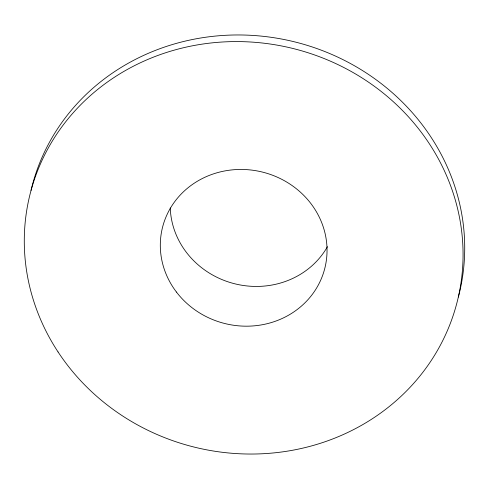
<?xml version="1.0" encoding="UTF-8"?>
<svg xmlns="http://www.w3.org/2000/svg" width="489" height="489" viewBox="0 0 489 489"><rect width="100%" height="100%" fill="white"/><g stroke="black" fill="none" stroke-linecap="round" stroke-linejoin="round"><path stroke-width="0.73" d="M31.027 190.41A220.233 205.325 14 0 1 295.05 41.975A220.233 205.325 14 0 1 458.352 297.061M327.447 246.676A83.686 78.026 14 0 1 234.964 283.84A83.686 78.026 14 0 1 170.258 207.978M58.057 351.946A220.233 205.325 14 0 0 437.765 349.904A220.233 205.325 14 0 0 235.203 41.583A220.233 205.325 14 0 0 58.057 351.946M176.437 292.043A83.686 78.026 14 0 0 319.977 281.725A83.686 78.026 14 0 0 234.604 169.671A83.686 78.026 14 0 0 176.437 292.043"/></g></svg>
